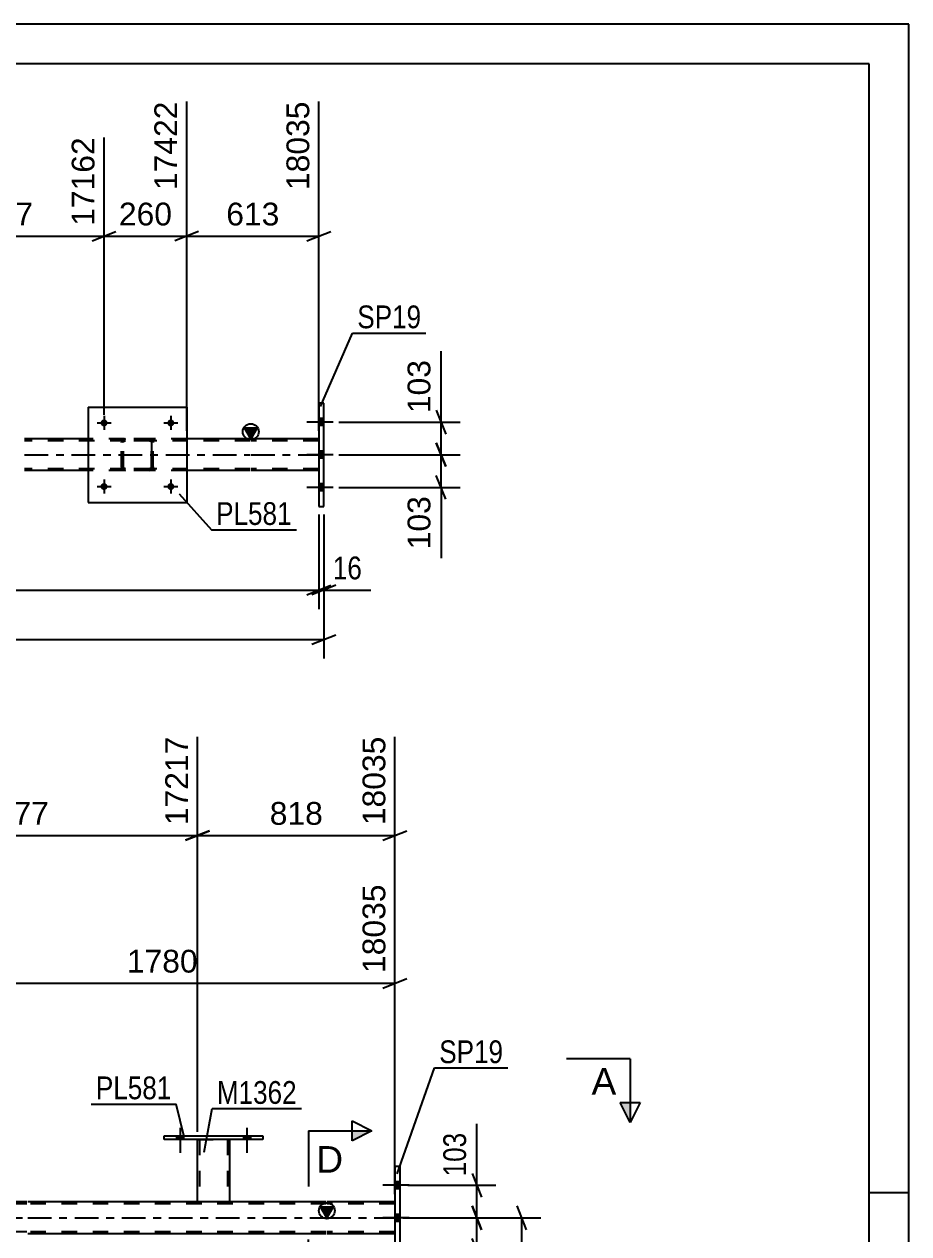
# Model space of a CAD drawing. Header units: millimetres. Extents: x 0 to 841, y 0 to 594.
# Drawn here: x 729.7 to 841, y 441.9 to 594 of the extents above; entities that cross this region are included whole.
import ezdxf

# ---------------------------------------------------------------- set-up
doc = ezdxf.new("R2010")
doc.units = ezdxf.units.MM
doc.linetypes.add('DXK_LINE_DOT2', pattern=[3.9198, 1.9599, -1.9599])
doc.linetypes.add('DXK_LINE_DOT3', pattern=[5.9187, 2.979, -0.9799, 0.9799, -0.9799])
doc.styles.add('Arial', font='arial.ttf', dxfattribs={"height": 0.2})
doc.styles.add('Arial Narrow', font='ARIALN.TTF', dxfattribs={"height": 0.2})

# ---------------------------------------------------------------- blocks, each defined once
blk = doc.blocks.new('Unknown-717034159-1133')
at = {"color": 5, "linetype": 'Continuous'}
for p, q in [((841, 594), (0, 594)), ((841, 0), (841, 594)), ((836, 589), (5, 589)), ((836, 5), (836, 589)), ((841, 447), (836, 447))]:
    blk.add_line(p, q, dxfattribs=at)
blk = doc.blocks.new('Part-717034159-5389 - 5309')
at = {"color": 7, "linetype": 'DXK_LINE_DOT2'}
for p, q in [((742.24, 541.82), (742.42, 541.85)), ((742.42, 541.85), (742.24, 541.82)), ((742.33, 541.59), (742.42, 541.61)), ((745.46, 541.85), (742.42, 541.85)), ((745.46, 541.61), (742.42, 541.61)), ((745.46, 541.85), (745.65, 541.82)), ((745.65, 541.82), (745.46, 541.85)), ((745.46, 541.61), (745.55, 541.59)), ((741.94, 541.37), (741.98, 541.56)), ((741.98, 541.56), (741.94, 541.37)), ((741.94, 538.33), (741.94, 541.37)), ((741.94, 538.33), (741.94, 541.37)), ((742.18, 541.37), (742.2, 541.46)), ((742.18, 538.33), (742.18, 541.37)), ((742.18, 538.33), (742.18, 541.37)), ((742.2, 541.46), (742.25, 541.54)), ((742.25, 541.54), (742.33, 541.59)), ((745.55, 541.59), (745.63, 541.54)), ((745.63, 541.54), (745.68, 541.46)), ((745.68, 541.46), (745.7, 541.37)), ((745.7, 538.33), (745.7, 541.37)), ((745.7, 541.37), (745.7, 538.33)), ((745.91, 541.56), (745.94, 541.37)), ((745.94, 541.37), (745.91, 541.56)), ((745.94, 538.33), (745.94, 541.37)), ((745.94, 538.33), (745.94, 541.37)), ((741.98, 538.15), (741.94, 538.33)), ((741.94, 538.33), (741.98, 538.15)), ((742.2, 538.24), (742.18, 538.33)), ((742.25, 538.16), (742.2, 538.24)), ((742.42, 537.85), (742.24, 537.89)), ((742.24, 537.89), (742.42, 537.85)), ((742.33, 538.11), (742.25, 538.16)), ((742.42, 538.09), (742.33, 538.11)), ((745.46, 538.09), (742.42, 538.09)), ((745.46, 537.85), (742.42, 537.85)), ((745.55, 538.11), (745.46, 538.09)), ((745.65, 537.89), (745.46, 537.85)), ((745.46, 537.85), (745.65, 537.89)), ((745.63, 538.16), (745.55, 538.11)), ((745.68, 538.24), (745.63, 538.16)), ((745.7, 538.33), (745.68, 538.24)), ((745.94, 538.33), (745.91, 538.15)), ((745.91, 538.15), (745.94, 538.33))]:
    blk.add_line(p, q, dxfattribs=at)
at = {"color": 7, "linetype": 'DXK_LINE_DOT3'}
blk.add_line((743.94, 539.85), (743.94, 539.85), dxfattribs=at)
at = {"color": 7, "linetype": 'DXK_LINE_DOT2'}
for centre, start, end in [((742.42, 541.37), 112.5, 157.5), ((742.42, 541.37), 112.5, 157.5), ((745.46, 541.37), 22.5, 67.5), ((745.46, 541.37), 22.5, 67.5), ((742.42, 538.33), 202.5, 247.5), ((742.42, 538.33), 202.5, 247.5), ((745.46, 538.33), 292.5, 337.5), ((745.46, 538.33), 292.5, 337.5)]:
    blk.add_arc(centre, 0.48, start, end, dxfattribs=at)
blk = doc.blocks.new('Bolt-717034159-5321 - 5309')
at = {"linetype": 'Continuous'}
for points in [[(740.18, 543.85, -1), (739.3, 543.85, -1)], [(748.58, 543.85, -1), (747.7, 543.85, -1)]]:
    blk.add_hatch(color=1, dxfattribs=at).paths.add_polyline_path(points)
at = {"color": 1, "linetype": 'Continuous'}
for p, q in [((739.74, 544.73), (739.74, 542.97)), ((748.14, 544.73), (748.14, 542.97)), ((738.86, 543.85), (740.62, 543.85)), ((747.26, 543.85), (749.02, 543.85))]:
    blk.add_line(p, q, dxfattribs=at)
blk = doc.blocks.new('Bolt-717034159-5322 - 5309')
at = {"linetype": 'Continuous'}
for points in [[(740.18, 535.85, -1), (739.3, 535.85, -1)], [(748.58, 535.85, -1), (747.7, 535.85, -1)]]:
    blk.add_hatch(color=1, dxfattribs=at).paths.add_polyline_path(points)
at = {"color": 1, "linetype": 'Continuous'}
for p, q in [((738.86, 535.85), (740.62, 535.85)), ((739.74, 536.73), (739.74, 534.97)), ((747.26, 535.85), (749.02, 535.85)), ((748.14, 536.73), (748.14, 534.97))]:
    blk.add_line(p, q, dxfattribs=at)
blk = doc.blocks.new('Part-717034159-5386 - 5309')
at = {"color": 2, "linetype": 'Continuous'}
for p, q in [((737.74, 545.85), (737.74, 533.85)), ((737.74, 545.85), (750.14, 545.85)), ((750.14, 545.85), (750.14, 533.85)), ((737.74, 533.85), (750.14, 533.85))]:
    blk.add_line(p, q, dxfattribs=at)
blk = doc.blocks.new('Part-717034159-5475 - 5309')
at = {"color": 2, "linetype": 'Continuous'}
for p, q in [((767.4, 546.35), (766.76, 546.35)), ((766.76, 546.35), (766.76, 533.35)), ((767.4, 533.35), (767.4, 546.35)), ((766.76, 533.35), (767.4, 533.35))]:
    blk.add_line(p, q, dxfattribs=at)
blk = doc.blocks.new('Bolt-717034159-5545 - 5309')
at = {"linetype": 'Continuous'}
for points in [[(767.4, 543.51), (767.4, 544.39), (766.76, 544.39), (766.76, 543.51)], [(767.4, 543.51), (767.4, 544.39), (766.76, 544.39), (766.76, 543.51)], [(767.4, 543.51), (767.4, 544.39), (766.76, 544.39), (766.76, 543.51)], [(767.4, 539.41), (767.4, 540.29), (766.76, 540.29), (766.76, 539.41)], [(767.4, 539.41), (767.4, 540.29), (766.76, 540.29), (766.76, 539.41)], [(767.4, 535.31), (767.4, 536.19), (766.76, 536.19), (766.76, 535.31)], [(767.4, 535.31), (767.4, 536.19), (766.76, 536.19), (766.76, 535.31)], [(767.4, 535.31), (767.4, 536.19), (766.76, 536.19), (766.76, 535.31)]]:
    blk.add_hatch(color=1, dxfattribs=at).paths.add_polyline_path(points)
at = {"color": 1, "linetype": 'Continuous'}
for p, q in [((768.56, 543.95), (765.24, 543.95)), ((768.56, 543.95), (765.24, 543.95)), ((768.56, 543.95), (765.24, 543.95)), ((767.4, 544.39), (766.76, 544.39)), ((767.4, 544.39), (766.76, 544.39)), ((767.4, 544.39), (766.76, 544.39)), ((767.4, 543.51), (766.76, 543.51)), ((767.4, 543.51), (766.76, 543.51)), ((767.4, 543.51), (766.76, 543.51)), ((767.4, 540.29), (766.76, 540.29)), ((767.4, 540.29), (766.76, 540.29)), ((768.56, 539.85), (765.24, 539.85)), ((768.56, 539.85), (765.24, 539.85)), ((767.4, 539.41), (766.76, 539.41)), ((767.4, 539.41), (766.76, 539.41)), ((768.56, 535.75), (765.24, 535.75)), ((768.56, 535.75), (765.24, 535.75)), ((768.56, 535.75), (765.24, 535.75)), ((767.4, 536.19), (766.76, 536.19)), ((767.4, 536.19), (766.76, 536.19)), ((767.4, 536.19), (766.76, 536.19)), ((767.4, 535.31), (766.76, 535.31)), ((767.4, 535.31), (766.76, 535.31)), ((767.4, 535.31), (766.76, 535.31))]:
    blk.add_line(p, q, dxfattribs=at)
blk = doc.blocks.new('Part-717034159-5552 - 5309')
at = {"linetype": 'Continuous'}
blk.add_hatch(color=2, dxfattribs=at).paths.add_polyline_path([(758.2, 541.85), (757.4, 543.25), (759, 543.25)])
at = {"color": 2, "linetype": 'Continuous'}
for p, q in [((758.2, 541.85), (757.4, 543.25)), ((757.4, 543.25), (759, 543.25)), ((759, 543.25), (758.2, 541.85)), ((737.74, 541.85), (729.74, 541.85)), ((758.14, 541.85), (750.14, 541.85)), ((766.76, 541.85), (758.24, 541.85)), ((737.74, 537.85), (729.74, 537.85)), ((758.14, 537.85), (750.14, 537.85)), ((766.76, 537.85), (758.24, 537.85))]:
    blk.add_line(p, q, dxfattribs=at)
at = {"color": 7, "linetype": 'DXK_LINE_DOT2'}
for p, q in [((758.14, 541.61), (729.74, 541.61)), ((750.14, 541.85), (737.74, 541.85)), ((766.76, 541.61), (758.24, 541.61)), ((766.76, 541.85), (766.76, 537.85)), ((758.14, 538.09), (729.74, 538.09)), ((750.14, 537.85), (737.74, 537.85)), ((766.76, 538.09), (758.24, 538.09))]:
    blk.add_line(p, q, dxfattribs=at)
at = {"color": 7, "linetype": 'DXK_LINE_DOT3'}
for p, q in [((729.74, 539.85), (758.14, 539.85)), ((758.24, 539.85), (766.76, 539.85))]:
    blk.add_line(p, q, dxfattribs=at)
at = {"color": 2, "linetype": 'Continuous'}
blk.add_circle((758.2, 542.75), 1, dxfattribs=at)
blk = doc.blocks.new('Bolt-717034159-3570 - 3558')
at = {"linetype": 'Continuous'}
for points in [[(748.87, 453.71), (749.75, 453.71), (749.75, 454.19), (748.87, 454.19)], [(757.27, 453.71), (758.15, 453.71), (758.15, 454.19), (757.27, 454.19)]]:
    blk.add_hatch(color=1, dxfattribs=at).paths.add_polyline_path(points)
at = {"color": 1, "linetype": 'Continuous'}
for p, q in [((749.31, 455.19), (749.31, 452.07)), ((757.71, 455.19), (757.71, 452.07)), ((748.87, 454.19), (748.87, 453.71)), ((749.75, 454.19), (749.75, 453.71)), ((757.27, 454.19), (757.27, 453.71)), ((758.15, 454.19), (758.15, 453.71))]:
    blk.add_line(p, q, dxfattribs=at)
blk = doc.blocks.new('Bolt-717034159-3571 - 3558')
at = {"linetype": 'Continuous'}
for points in [[(748.87, 453.71), (749.75, 453.71), (749.75, 454.19), (748.87, 454.19)], [(757.27, 453.71), (758.15, 453.71), (758.15, 454.19), (757.27, 454.19)]]:
    blk.add_hatch(color=1, dxfattribs=at).paths.add_polyline_path(points)
at = {"color": 1, "linetype": 'Continuous'}
for p, q in [((749.31, 455.19), (749.31, 452.07)), ((757.71, 455.19), (757.71, 452.07)), ((748.87, 454.19), (748.87, 453.71)), ((749.75, 454.19), (749.75, 453.71)), ((757.27, 454.19), (757.27, 453.71)), ((758.15, 454.19), (758.15, 453.71))]:
    blk.add_line(p, q, dxfattribs=at)
blk = doc.blocks.new('Part-717034159-3663 - 3558')
at = {"color": 2, "linetype": 'Continuous'}
for p, q in [((747.31, 453.71), (747.31, 454.19)), ((747.31, 454.19), (759.71, 454.19)), ((759.71, 453.71), (747.31, 453.71)), ((759.71, 454.19), (759.71, 453.71))]:
    blk.add_line(p, q, dxfattribs=at)
blk = doc.blocks.new('Part-717034159-3668 - 3558')
at = {"color": 2, "linetype": 'Continuous'}
for p, q in [((751.51, 445.87), (751.51, 453.71)), ((755.51, 453.71), (755.51, 445.87)), ((755.48, 445.87), (751.51, 445.87)), ((755.51, 445.87), (755.48, 445.87))]:
    blk.add_line(p, q, dxfattribs=at)
at = {"color": 7, "linetype": 'DXK_LINE_DOT2'}
for p, q in [((751.51, 453.71), (755.51, 453.71)), ((751.51, 453.71), (751.51, 453.71)), ((751.51, 453.71), (751.51, 453.71)), ((751.75, 453.71), (751.75, 445.87)), ((755.27, 453.71), (755.27, 445.87)), ((755.51, 453.71), (755.51, 453.71)), ((755.51, 453.71), (755.51, 453.71)), ((755.26, 445.87), (755.27, 445.87))]:
    blk.add_line(p, q, dxfattribs=at)
blk = doc.blocks.new('Part-717034159-3805 - 3558')
at = {"linetype": 'Continuous'}
blk.add_hatch(color=2, dxfattribs=at).paths.add_polyline_path([(767.77, 443.87), (766.97, 445.27), (768.57, 445.27)])
at = {"color": 2, "linetype": 'Continuous'}
for p, q in [((730.04, 445.87), (709.16, 445.87)), ((751.51, 445.87), (730.14, 445.87)), ((767.71, 445.87), (755.51, 445.87)), ((776.33, 445.87), (767.81, 445.87)), ((767.77, 443.87), (766.97, 445.27)), ((766.97, 445.27), (768.57, 445.27)), ((768.57, 445.27), (767.77, 443.87)), ((767.71, 441.87), (730.14, 441.87)), ((776.33, 441.87), (767.81, 441.87))]:
    blk.add_line(p, q, dxfattribs=at)
at = {"color": 7, "linetype": 'DXK_LINE_DOT2'}
for p, q in [((755.51, 445.87), (751.51, 445.87)), ((776.33, 445.87), (776.33, 441.87)), ((730.04, 445.63), (67.58, 445.63)), ((767.71, 445.63), (730.14, 445.63)), ((776.33, 445.63), (767.81, 445.63)), ((730.04, 442.11), (67.58, 442.11)), ((767.71, 442.11), (730.14, 442.11)), ((776.33, 442.11), (767.81, 442.11))]:
    blk.add_line(p, q, dxfattribs=at)
at = {"color": 7, "linetype": 'DXK_LINE_DOT3'}
for p, q in [((67.58, 443.87), (730.04, 443.87)), ((730.14, 443.87), (767.71, 443.87)), ((767.81, 443.87), (776.33, 443.87))]:
    blk.add_line(p, q, dxfattribs=at)
at = {"color": 2, "linetype": 'Continuous'}
blk.add_circle((767.77, 444.77), 1, dxfattribs=at)
blk = doc.blocks.new('Part-717034159-3811 - 3558')
at = {"color": 2, "linetype": 'Continuous'}
for p, q in [((776.33, 450.37), (776.33, 437.37)), ((776.33, 450.37), (776.97, 450.37)), ((776.97, 450.37), (776.97, 437.37)), ((776.33, 437.37), (776.97, 437.37))]:
    blk.add_line(p, q, dxfattribs=at)
blk = doc.blocks.new('Bolt-717034159-3969 - 3558')
at = {"linetype": 'Continuous'}
for points in [[(776.33, 448.41), (776.33, 447.53), (776.97, 447.53), (776.97, 448.41)], [(776.33, 448.41), (776.33, 447.53), (776.97, 447.53), (776.97, 448.41)], [(776.33, 448.41), (776.33, 447.53), (776.97, 447.53), (776.97, 448.41)], [(776.33, 444.31), (776.33, 443.43), (776.97, 443.43), (776.97, 444.31)], [(776.33, 444.31), (776.33, 443.43), (776.97, 443.43), (776.97, 444.31)], [(776.33, 440.21), (776.33, 439.33), (776.97, 439.33), (776.97, 440.21)], [(776.33, 440.21), (776.33, 439.33), (776.97, 439.33), (776.97, 440.21)], [(776.33, 440.21), (776.33, 439.33), (776.97, 439.33), (776.97, 440.21)]]:
    blk.add_hatch(color=1, dxfattribs=at).paths.add_polyline_path(points)
at = {"color": 1, "linetype": 'Continuous'}
for p, q in [((778.13, 447.97), (774.81, 447.97)), ((778.13, 447.97), (774.81, 447.97)), ((778.13, 447.97), (774.81, 447.97)), ((776.97, 448.41), (776.33, 448.41)), ((776.97, 448.41), (776.33, 448.41)), ((776.97, 448.41), (776.33, 448.41)), ((776.97, 447.53), (776.33, 447.53)), ((776.97, 447.53), (776.33, 447.53)), ((776.97, 447.53), (776.33, 447.53)), ((776.97, 444.31), (776.33, 444.31)), ((776.97, 444.31), (776.33, 444.31)), ((778.13, 443.87), (774.81, 443.87)), ((778.13, 443.87), (774.81, 443.87)), ((776.97, 443.43), (776.33, 443.43)), ((776.97, 443.43), (776.33, 443.43)), ((778.13, 439.77), (774.81, 439.77)), ((778.13, 439.77), (774.81, 439.77)), ((778.13, 439.77), (774.81, 439.77)), ((776.97, 440.21), (776.33, 440.21)), ((776.97, 440.21), (776.33, 440.21)), ((776.97, 440.21), (776.33, 440.21)), ((776.97, 439.33), (776.33, 439.33)), ((776.97, 439.33), (776.33, 439.33)), ((776.97, 439.33), (776.33, 439.33))]:
    blk.add_line(p, q, dxfattribs=at)
blk = doc.blocks.new('StraightDimension-717034159-5652 - 5309')
at = {"color": 7, "linetype": 'Continuous'}
for p, q in [((781.55, 541.35), (782.75, 538.35)), ((769.3, 539.85), (784.55, 539.85)), ((782.15, 535.75), (782.15, 539.85)), ((782.75, 534.25), (781.55, 537.25)), ((769.3, 535.75), (784.55, 535.75))]:
    blk.add_line(p, q, dxfattribs=at)
at = {"color": 0}
blk.add_wipeout([(781.4, 535.23), (777.2, 535.23), (777.2, 527.36), (781.4, 527.36)], dxfattribs=at)
at = {"color": 7, "linetype": 'Continuous'}
blk.add_line((782.15, 535.75), (782.15, 526.83), dxfattribs=at)
blk.add_line((782.15, 535.75), (782.15, 526.83), dxfattribs=at)
at = {"color": 3, "style": 'Arial'}
blk.add_text('103', height=2.865, rotation=90.0002, dxfattribs=at).set_placement((780.8, 527.96))
blk = doc.blocks.new('StraightDimension-717034159-5662 - 5309')
at = {"color": 7, "linetype": 'Continuous'}
for p, q in [((781.55, 545.45), (782.75, 542.45)), ((769.3, 543.95), (784.55, 543.95)), ((782.15, 539.85), (782.15, 543.95)), ((782.75, 538.35), (781.55, 541.35)), ((769.3, 539.85), (784.55, 539.85))]:
    blk.add_line(p, q, dxfattribs=at)
at = {"color": 0}
blk.add_wipeout([(781.4, 552.35), (777.2, 552.35), (777.2, 544.48), (781.4, 544.48)], dxfattribs=at)
at = {"color": 7, "linetype": 'Continuous'}
blk.add_line((782.15, 543.95), (782.15, 552.87), dxfattribs=at)
blk.add_line((782.15, 543.95), (782.15, 552.87), dxfattribs=at)
at = {"color": 3, "style": 'Arial'}
blk.add_text('103', height=2.865, rotation=90.0002, dxfattribs=at).set_placement((780.8, 545.08))
blk = doc.blocks.new('StraightDimension-717034159-5673 - 5309')
at = {"color": 7, "linetype": 'Continuous'}
for p, q in [((750.14, 542.85), (750.14, 584.26)), ((739.74, 544.85), (739.74, 579.76)), ((738.24, 566.74), (741.24, 567.94)), ((751.64, 567.94), (748.64, 566.74)), ((739.74, 567.34), (750.14, 567.34))]:
    blk.add_line(p, q, dxfattribs=at)
at = {"color": 0}
blk.add_wipeout([(748.88, 568.09), (748.88, 572.29), (741.01, 572.29), (741.01, 568.09)], dxfattribs=at)
at = {"color": 3, "style": 'Arial'}
blk.add_text('260', height=2.865, dxfattribs=at).set_placement((741.61, 568.69))
at = {"color": 0, "linetype": 'Continuous'}
blk.add_wipeout([(749.54, 584.86), (745.34, 584.86), (745.34, 572.54), (749.54, 572.54)], dxfattribs=at)
at = {"color": 3, "linetype": 'Continuous', "style": 'Arial'}
blk.add_text('17422', height=2.865, rotation=90.0002, dxfattribs=at).set_placement((748.94, 573.14))
blk = doc.blocks.new('StraightDimension-717034159-5687 - 5309')
at = {"color": 7, "linetype": 'Continuous'}
for p, q in [((750.14, 542.85), (750.14, 584.26)), ((766.76, 542.85), (766.76, 584.26)), ((751.64, 567.94), (748.64, 566.74)), ((765.26, 566.74), (768.26, 567.94)), ((750.14, 567.34), (766.76, 567.34))]:
    blk.add_line(p, q, dxfattribs=at)
at = {"color": 0}
blk.add_wipeout([(762.39, 568.09), (762.39, 572.29), (754.52, 572.29), (754.52, 568.09)], dxfattribs=at)
at = {"color": 3, "style": 'Arial'}
blk.add_text('613', height=2.865, dxfattribs=at).set_placement((755.12, 568.69))
at = {"color": 0, "linetype": 'Continuous'}
blk.add_wipeout([(766.16, 584.86), (761.96, 584.86), (761.96, 572.54), (766.16, 572.54)], dxfattribs=at)
at = {"color": 3, "linetype": 'Continuous', "style": 'Arial'}
blk.add_text('18035', height=2.865, rotation=90.0002, dxfattribs=at).set_placement((765.56, 573.14))
blk = doc.blocks.new('StraightDimension-717034159-5696 - 5309')
at = {"color": 7, "linetype": 'Continuous'}
for p, q in [((712.96, 542.85), (712.96, 584.26)), ((739.74, 544.85), (739.74, 579.76)), ((714.46, 567.94), (711.46, 566.74)), ((738.24, 566.74), (741.24, 567.94)), ((712.96, 567.34), (739.74, 567.34))]:
    blk.add_line(p, q, dxfattribs=at)
at = {"color": 0, "linetype": 'Continuous'}
blk.add_wipeout([(739.14, 580.36), (734.94, 580.36), (734.94, 568.04), (739.14, 568.04)], dxfattribs=at)
at = {"color": 0}
blk.add_wipeout([(731.4, 568.09), (731.4, 572.29), (721.31, 572.29), (721.31, 568.09)], dxfattribs=at)
at = {"color": 3, "linetype": 'Continuous', "style": 'Arial'}
blk.add_text('17162', height=2.865, rotation=90.0002, dxfattribs=at).set_placement((738.54, 568.64))
at = {"color": 3, "style": 'Arial'}
blk.add_text('1017', height=2.865, dxfattribs=at).set_placement((721.91, 568.69))
blk = doc.blocks.new('StraightDimension-717034159-6174 - 5309')
at = {"color": 7, "linetype": 'Continuous'}
for p, q in [((767.4, 532.35), (767.4, 514.22)), ((66.54, 516.62), (767.4, 516.62)), ((765.9, 516.02), (768.9, 517.22))]:
    blk.add_line(p, q, dxfattribs=at)
blk = doc.blocks.new('StraightDimension-717034159-6185 - 5309')
at = {"color": 7, "linetype": 'Continuous'}
for p, q in [((766.76, 532.35), (766.76, 520.43)), ((767.4, 532.35), (767.4, 520.43)), ((765.26, 522.23), (768.26, 523.43)), ((768.9, 523.43), (765.9, 522.23)), ((766.76, 522.83), (767.4, 522.83))]:
    blk.add_line(p, q, dxfattribs=at)
at = {"color": 0}
blk.add_wipeout([(772.78, 523.58), (772.78, 527.78), (767.93, 527.78), (767.93, 523.58)], dxfattribs=at)
at = {"color": 7, "linetype": 'Continuous'}
blk.add_line((767.4, 522.83), (773.31, 522.83), dxfattribs=at)
blk.add_line((767.4, 522.83), (773.31, 522.83), dxfattribs=at)
at = {"color": 3, "style": 'Arial Narrow'}
blk.add_text('16', height=2.863, dxfattribs=at).set_placement((768.53, 524.18))
blk = doc.blocks.new('StraightDimension-717034159-6195 - 5309')
at = {"color": 7, "linetype": 'Continuous'}
for p, q in [((766.76, 532.35), (766.76, 520.43)), ((765.26, 522.23), (768.26, 523.43)), ((67.18, 522.83), (766.76, 522.83))]:
    blk.add_line(p, q, dxfattribs=at)
blk = doc.blocks.new('StraightDimension-717034159-4595 - 3558')
at = {"color": 7, "linetype": 'Continuous'}
for p, q in [((717.79, 442.87), (717.79, 485.79)), ((776.33, 446.87), (776.33, 485.79)), ((719.29, 473.97), (716.29, 472.77)), ((717.79, 473.37), (776.33, 473.37)), ((774.83, 472.77), (777.83, 473.97))]:
    blk.add_line(p, q, dxfattribs=at)
at = {"color": 0, "linetype": 'Continuous'}
blk.add_wipeout([(775.73, 486.39), (771.53, 486.39), (771.53, 474.07), (775.73, 474.07)], dxfattribs=at)
at = {"color": 0}
blk.add_wipeout([(752.11, 474.12), (752.11, 478.32), (742.01, 478.32), (742.01, 474.12)], dxfattribs=at)
at = {"color": 3, "linetype": 'Continuous', "style": 'Arial'}
blk.add_text('18035', height=2.865, rotation=90.0002, dxfattribs=at).set_placement((775.13, 474.67))
at = {"color": 3, "style": 'Arial'}
blk.add_text('1780', height=2.865, dxfattribs=at).set_placement((742.61, 474.72))
blk = doc.blocks.new('StraightDimension-717034159-4113 - 3558')
at = {"color": 7, "linetype": 'Continuous'}
for p, q in [((751.51, 454.71), (751.51, 504.38)), ((776.33, 446.87), (776.33, 504.38)), ((753.01, 492.56), (750.01, 491.36)), ((751.51, 491.96), (776.33, 491.96)), ((774.83, 491.36), (777.83, 492.56))]:
    blk.add_line(p, q, dxfattribs=at)
at = {"color": 0, "linetype": 'Continuous'}
blk.add_wipeout([(775.73, 504.98), (771.53, 504.98), (771.53, 492.66), (775.73, 492.66)], dxfattribs=at)
at = {"color": 0}
blk.add_wipeout([(767.86, 492.71), (767.86, 496.91), (759.99, 496.91), (759.99, 492.71)], dxfattribs=at)
at = {"color": 3, "linetype": 'Continuous', "style": 'Arial'}
blk.add_text('18035', height=2.865, rotation=90.0002, dxfattribs=at).set_placement((775.13, 493.26))
at = {"color": 3, "style": 'Arial'}
blk.add_text('818', height=2.865, dxfattribs=at).set_placement((760.59, 493.31))
blk = doc.blocks.new('StraightDimension-717034159-4243 - 3558')
at = {"color": 7, "linetype": 'Continuous'}
for p, q in [((705.16, 454.71), (705.16, 504.38)), ((751.51, 454.71), (751.51, 504.38)), ((706.66, 492.56), (703.66, 491.36)), ((705.16, 491.96), (751.51, 491.96)), ((750.01, 491.36), (753.01, 492.56))]:
    blk.add_line(p, q, dxfattribs=at)
at = {"color": 0, "linetype": 'Continuous'}
blk.add_wipeout([(750.91, 504.98), (746.71, 504.98), (746.71, 492.66), (750.91, 492.66)], dxfattribs=at)
at = {"color": 0}
blk.add_wipeout([(733.39, 492.71), (733.39, 496.91), (723.29, 496.91), (723.29, 492.71)], dxfattribs=at)
at = {"color": 3, "linetype": 'Continuous', "style": 'Arial'}
blk.add_text('17217', height=2.865, rotation=90.0002, dxfattribs=at).set_placement((750.31, 493.26))
at = {"color": 3, "style": 'Arial'}
blk.add_text('1277', height=2.865, dxfattribs=at).set_placement((723.89, 493.31))
blk = doc.blocks.new('StraightDimension-717034159-4305 - 3558')
at = {"color": 7, "linetype": 'Continuous'}
for p, q in [((792.91, 442.37), (791.71, 445.37)), ((777.33, 443.87), (794.71, 443.87)), ((792.31, 318.01), (792.31, 443.87)), ((791.71, 319.51), (792.91, 316.51)), ((739.66, 318.01), (794.71, 318.01))]:
    blk.add_line(p, q, dxfattribs=at)
at = {"color": 0}
blk.add_wipeout([(791.56, 385.19), (787.36, 385.19), (787.36, 376.68), (791.56, 376.68)], dxfattribs=at)
at = {"color": 3, "style": 'Arial Narrow'}
blk.add_text('3147', height=2.863, rotation=90.0002, dxfattribs=at).set_placement((790.96, 377.28))
blk = doc.blocks.new('StraightDimension-717034159-4313 - 3558')
at = {"color": 7, "linetype": 'Continuous'}
for p, q in [((786.04, 445.37), (787.24, 442.37)), ((777.33, 443.87), (789.04, 443.87)), ((786.64, 439.77), (786.64, 443.87)), ((787.24, 438.27), (786.04, 441.27)), ((778.74, 439.77), (789.04, 439.77))]:
    blk.add_line(p, q, dxfattribs=at)
at = {"color": 0}
blk.add_wipeout([(785.89, 439.24), (781.69, 439.24), (781.69, 432.56), (785.89, 432.56)], dxfattribs=at)
at = {"color": 7, "linetype": 'Continuous'}
blk.add_line((786.64, 439.77), (786.64, 432.03), dxfattribs=at)
blk.add_line((786.64, 439.77), (786.64, 432.03), dxfattribs=at)
at = {"color": 3, "style": 'Arial Narrow'}
blk.add_text('103', height=2.863, rotation=90.0002, dxfattribs=at).set_placement((785.29, 433.16))
blk = doc.blocks.new('StraightDimension-717034159-4322 - 3558')
at = {"color": 7, "linetype": 'Continuous'}
for p, q in [((786.04, 449.47), (787.24, 446.47)), ((777.97, 447.97), (789.04, 447.97)), ((786.64, 443.87), (786.64, 447.97)), ((787.24, 442.37), (786.04, 445.37)), ((777.33, 443.87), (789.04, 443.87))]:
    blk.add_line(p, q, dxfattribs=at)
at = {"color": 0}
blk.add_wipeout([(785.89, 455.18), (781.69, 455.18), (781.69, 448.49), (785.89, 448.49)], dxfattribs=at)
at = {"color": 7, "linetype": 'Continuous'}
blk.add_line((786.64, 447.97), (786.64, 455.7), dxfattribs=at)
blk.add_line((786.64, 447.97), (786.64, 455.7), dxfattribs=at)
at = {"color": 3, "style": 'Arial Narrow'}
blk.add_text('103', height=2.863, rotation=90.0002, dxfattribs=at).set_placement((785.29, 449.09))
blk = doc.blocks.new('Mark-717034159-5382 - 5309')
at = {"color": 0}
blk.add_wipeout([(763.35, 531.02), (763.35, 534.02), (753.85, 534.02), (753.85, 531.02)], dxfattribs=at)
blk.add_wipeout([(763.35, 531.02), (763.35, 534.02), (753.85, 534.02), (753.85, 531.02)], dxfattribs=at)
at = {"color": 30, "linetype": 'Continuous'}
for p, q in [((749.21, 534.95), (753.25, 530.42)), ((753.25, 530.42), (763.95, 530.42))]:
    blk.add_line(p, q, dxfattribs=at)
at = {"color": 3, "style": 'Arial Narrow'}
blk.add_text('PL581', height=2.863, dxfattribs=at).set_placement((753.85, 531.02))
blk = doc.blocks.new('Mark-717034159-5471 - 5309')
at = {"color": 0}
blk.add_wipeout([(779.65, 555.76), (779.65, 558.76), (771.61, 558.76), (771.61, 555.76)], dxfattribs=at)
blk.add_wipeout([(779.65, 555.76), (779.65, 558.76), (771.61, 558.76), (771.61, 555.76)], dxfattribs=at)
at = {"color": 30, "linetype": 'Continuous'}
for p, q in [((766.97, 545.93), (771.01, 555.16)), ((771.01, 555.16), (780.25, 555.16))]:
    blk.add_line(p, q, dxfattribs=at)
at = {"color": 3, "style": 'Arial Narrow'}
blk.add_text('SP19', height=2.863, dxfattribs=at).set_placement((771.61, 555.76))
blk = doc.blocks.new('Mark-717034159-3659 - 3558')
at = {"color": 0}
blk.add_wipeout([(748.23, 458.79), (748.23, 461.79), (738.72, 461.79), (738.72, 458.79)], dxfattribs=at)
blk.add_wipeout([(748.23, 458.79), (748.23, 461.79), (738.72, 461.79), (738.72, 458.79)], dxfattribs=at)
at = {"color": 30, "linetype": 'Continuous'}
for p in [(738.12, 458.19), (749.81, 454.08)]:
    blk.add_line(p, (748.83, 458.19), dxfattribs=at)
at = {"color": 3, "style": 'Arial Narrow'}
blk.add_text('PL581', height=2.863, dxfattribs=at).set_placement((738.72, 458.79))
blk = doc.blocks.new('Mark-717034159-3664 - 3558')
at = {"color": 0}
blk.add_wipeout([(763.99, 458.21), (763.99, 461.21), (753.94, 461.21), (753.94, 458.21)], dxfattribs=at)
blk.add_wipeout([(763.99, 458.21), (763.99, 461.21), (753.94, 461.21), (753.94, 458.21)], dxfattribs=at)
at = {"color": 30, "linetype": 'Continuous'}
for p, q in [((752.33, 452.13), (753.34, 457.61)), ((753.34, 457.61), (764.59, 457.61))]:
    blk.add_line(p, q, dxfattribs=at)
at = {"color": 3, "style": 'Arial Narrow'}
blk.add_text('M1362', height=2.863, dxfattribs=at).set_placement((753.94, 458.21))
blk = doc.blocks.new('Mark-717034159-3807 - 3558')
at = {"color": 0}
blk.add_wipeout([(789.96, 463.33), (789.96, 466.33), (781.92, 466.33), (781.92, 463.33)], dxfattribs=at)
blk.add_wipeout([(789.96, 463.33), (789.96, 466.33), (781.92, 466.33), (781.92, 463.33)], dxfattribs=at)
at = {"color": 30, "linetype": 'Continuous'}
for p, q in [((776.62, 449.42), (781.32, 462.73)), ((781.32, 462.73), (790.56, 462.73))]:
    blk.add_line(p, q, dxfattribs=at)
at = {"color": 3, "style": 'Arial Narrow'}
blk.add_text('SP19', height=2.863, dxfattribs=at).set_placement((781.92, 463.33))
blk = doc.blocks.new('SectionMark-717034159-5188 - 3558')
at = {"linetype": 'Continuous'}
for points in [[(770.95, 453.56), (770.95, 454.81), (773.45, 454.81)], [(770.95, 434.14), (770.95, 435.39), (773.45, 434.14)]]:
    blk.add_hatch(color=6, dxfattribs=at).paths.add_polyline_path(points)
at = {"color": 6, "linetype": 'Continuous'}
for p, q in [((770.95, 453.56), (770.95, 456.06)), ((770.95, 456.06), (773.45, 454.81)), ((765.45, 454.81), (765.45, 447.81)), ((765.45, 454.81), (773.45, 454.81)), ((773.45, 454.81), (770.95, 453.56)), ((765.45, 434.14), (765.45, 441.14)), ((773.45, 434.14), (770.95, 435.39)), ((770.95, 435.39), (770.95, 432.89)), ((765.45, 434.14), (773.45, 434.14)), ((773.45, 434.14), (770.95, 432.89))]:
    blk.add_line(p, q, dxfattribs=at)
at = {"color": 0, "linetype": 'Continuous'}
for points in [[(769.82, 449.56), (769.82, 453.06), (766.45, 453.06), (766.45, 449.56)], [(769.82, 435.89), (769.82, 439.39), (766.45, 439.39), (766.45, 435.89)]]:
    blk.add_wipeout(points, dxfattribs=at)
at = {"color": 3, "linetype": 'Continuous', "style": 'Arial'}
for p in [(766.45, 449.56), (766.45, 435.89)]:
    blk.add_text('D', height=3.34, dxfattribs=at).set_placement(p)
blk = doc.blocks.new('SectionMark-717034159-5190 - 3558')
at = {"linetype": 'Continuous'}
blk.add_hatch(color=6, dxfattribs=at).paths.add_polyline_path([(804.69, 458.37), (805.94, 458.37), (805.94, 455.87)])
at = {"color": 6, "linetype": 'Continuous'}
for p, q in [((805.94, 463.87), (797.94, 463.87)), ((805.94, 463.87), (805.94, 455.87)), ((804.69, 458.37), (807.19, 458.37)), ((805.94, 455.87), (804.69, 458.37)), ((807.19, 458.37), (805.94, 455.87))]:
    blk.add_line(p, q, dxfattribs=at)
at = {"color": 0, "linetype": 'Continuous'}
blk.add_wipeout([(804.19, 459.37), (804.19, 462.87), (801.08, 462.87), (801.08, 459.37)], dxfattribs=at)
at = {"color": 3, "linetype": 'Continuous', "style": 'Arial'}
blk.add_text('A', height=3.34, dxfattribs=at).set_placement((801.08, 459.37))

msp = doc.modelspace()

# ---------------------------------------------------------------- block references
for name in ['Unknown-717034159-1133', 'Part-717034159-5475 - 5309', 'Part-717034159-5386 - 5309', 'Bolt-717034159-5321 - 5309', 'Part-717034159-5552 - 5309', 'Bolt-717034159-5545 - 5309', 'Part-717034159-5389 - 5309', 'Bolt-717034159-5322 - 5309', 'Bolt-717034159-3570 - 3558', 'Bolt-717034159-3571 - 3558', 'Part-717034159-3663 - 3558', 'Part-717034159-3668 - 3558', 'Part-717034159-3811 - 3558', 'Bolt-717034159-3969 - 3558', 'Part-717034159-3805 - 3558']:
    msp.add_blockref(name, (0, 0))

# ---------------------------------------------------------------- next in the draw order: block references
for name in ['StraightDimension-717034159-5673 - 5309', 'StraightDimension-717034159-5652 - 5309', 'StraightDimension-717034159-4595 - 3558']:
    msp.add_blockref(name, (0, 0))

# ---------------------------------------------------------------- next in the draw order: block references
for name in ['StraightDimension-717034159-5696 - 5309', 'StraightDimension-717034159-5687 - 5309', 'StraightDimension-717034159-5662 - 5309', 'StraightDimension-717034159-6174 - 5309', 'StraightDimension-717034159-4113 - 3558', 'StraightDimension-717034159-4305 - 3558']:
    msp.add_blockref(name, (0, 0))

# ---------------------------------------------------------------- next in the draw order: block references
for name in ['Mark-717034159-5471 - 5309', 'StraightDimension-717034159-6185 - 5309', 'StraightDimension-717034159-4243 - 3558', 'SectionMark-717034159-5188 - 3558', 'StraightDimension-717034159-4313 - 3558']:
    msp.add_blockref(name, (0, 0))

# ---------------------------------------------------------------- next in the draw order: block references
for name in ['StraightDimension-717034159-6195 - 5309', 'Mark-717034159-3659 - 3558', 'Mark-717034159-3664 - 3558', 'StraightDimension-717034159-4322 - 3558']:
    msp.add_blockref(name, (0, 0))

# ---------------------------------------------------------------- next in the draw order: block references
for name in ['Mark-717034159-5382 - 5309', 'Mark-717034159-3807 - 3558']:
    msp.add_blockref(name, (0, 0))

# ---------------------------------------------------------------- next in the draw order: block references
msp.add_blockref('SectionMark-717034159-5190 - 3558', (0, 0))

doc.saveas('drawing.dxf')
